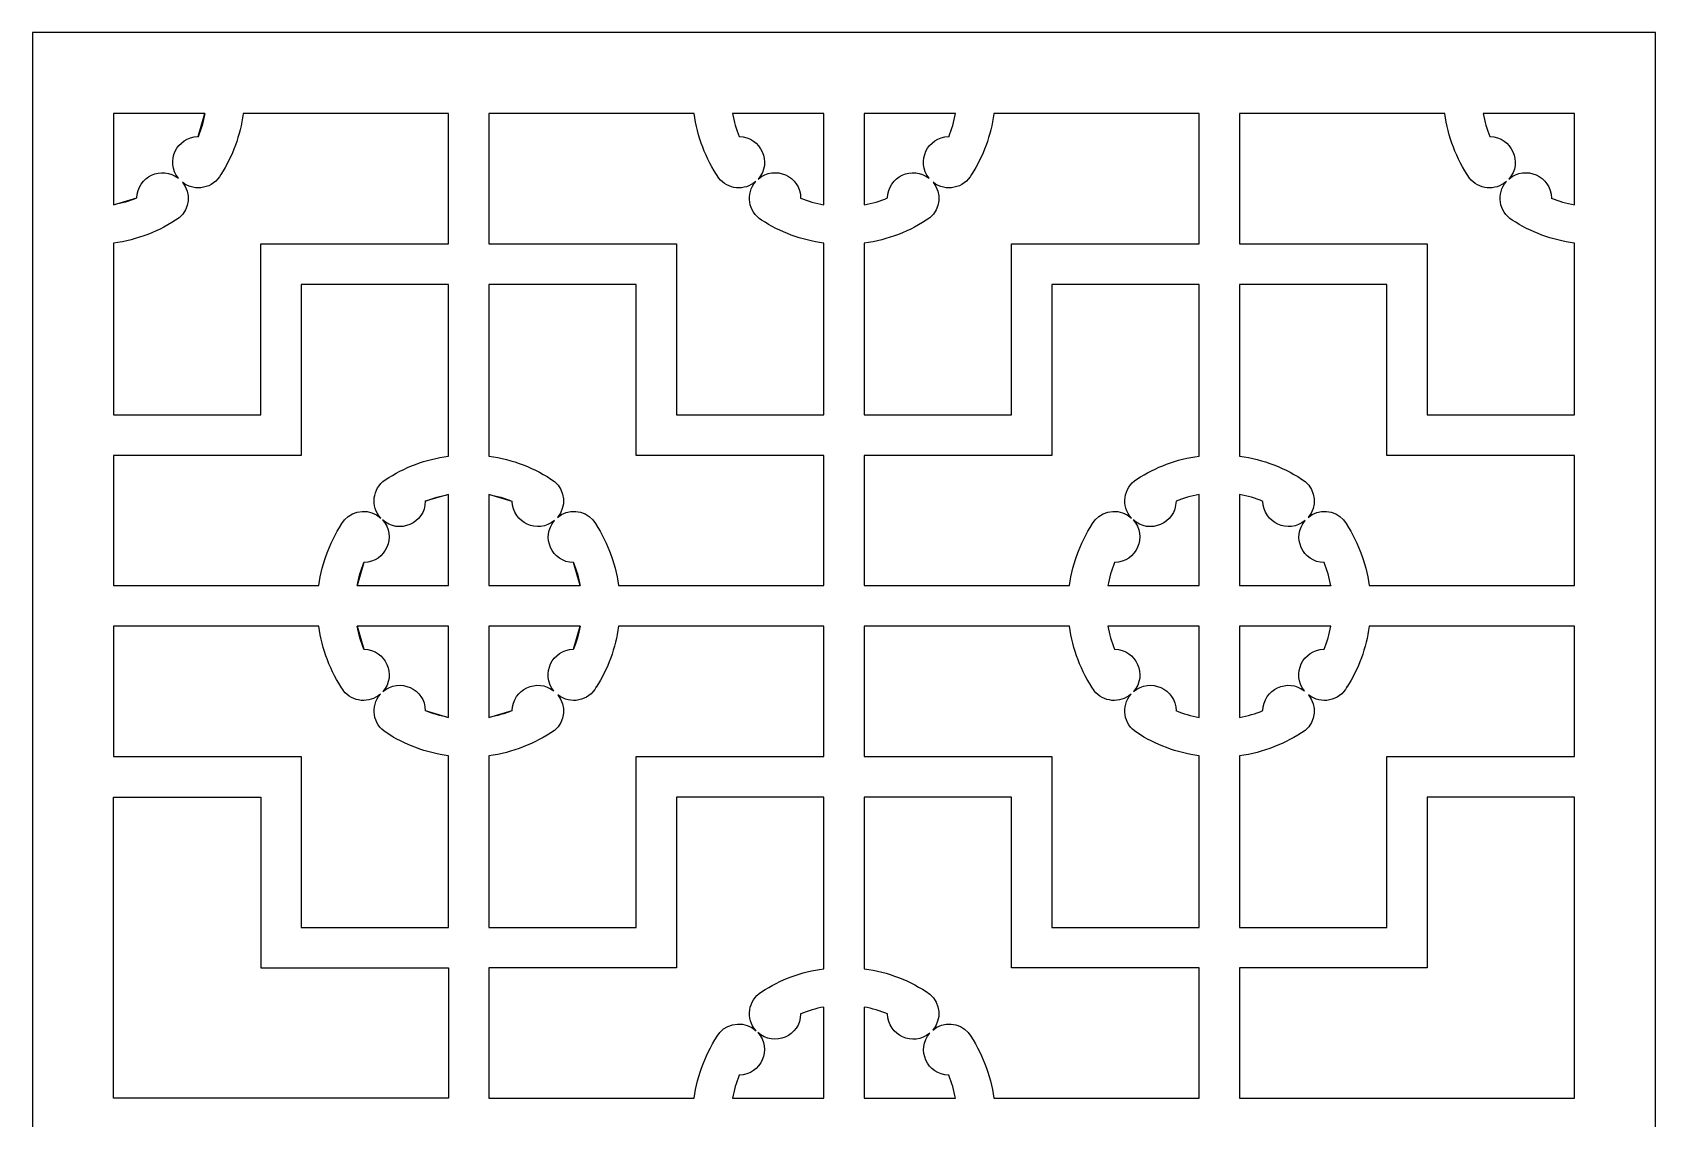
# Model space of a CAD drawing. Header units: centimetres. Extents: x -27 to -18.7, y -9 to 2.1.
# Drawn here: x -27 to -18.74, y -3.47 to 2.06 of the extents above; entities that cross this region are included whole.
import ezdxf

# ---------------------------------------------------------------- set-up
doc = ezdxf.new("R2010")
doc.units = ezdxf.units.CM
doc.header["$MEASUREMENT"] = 0
doc.layers.add('layer 1', color=7, linetype='Continuous')

msp = doc.modelspace()

# ---------------------------------------------------------------- linework, layer by layer
at = {"layer": 'layer 1', "color": 250}
for points, knots in [([(-26.99913, 2.05805), (-26.99913, 2.05805), (-18.73642, 2.05805), (-18.73642, 2.05805), (-18.73642, 2.05805), (-18.73642, 2.05805), (-18.73642, -9.00021), (-18.73642, -9.00021), (-18.73642, -9.00021), (-18.73642, -9.00021), (-26.99913, -9.00021), (-26.99913, -9.00021), (-26.99913, -9.00021), (-26.99913, -9.00021), (-26.99913, 2.05805), (-26.99913, 2.05805)], [0, 0, 0, 0, 0.2, 0.2, 0.2, 0.2, 0.4, 0.4, 0.4, 0.4, 0.6, 0.6, 0.6, 0.6, 1, 1, 1, 1]), ([(-26.03964, 1.33535), (-25.98, 1.42904), (-25.94141, 1.53459), (-25.92656, 1.64464), (-25.92656, 1.64464), (-25.92656, 1.64464), (-25.92652, 1.64492), (-25.92652, 1.64492), (-25.92652, 1.64492), (-25.92652, 1.64492), (-24.88181, 1.64492), (-24.88181, 1.64492), (-24.88181, 1.64492), (-24.88181, 1.64492), (-24.88181, 0.9816), (-24.88181, 0.9816), (-24.88181, 0.9816), (-24.88181, 0.9816), (-25.83719, 0.9816), (-25.83719, 0.9816), (-25.83719, 0.9816), (-25.83719, 0.9816), (-25.83719, 0.11172), (-25.83719, 0.11172), (-25.83719, 0.11172), (-25.83719, 0.11172), (-26.586, 0.11172), (-26.586, 0.11172), (-26.586, 0.11172), (-26.586, 0.11172), (-26.586, 0.98544), (-26.586, 0.98544), (-26.586, 0.98544), (-26.586, 0.98544), (-26.58628, 0.98541), (-26.58628, 0.98541), (-26.58628, 0.98541), (-26.46632, 1.0015), (-26.35185, 1.04577), (-26.25227, 1.11457), (-26.25227, 1.11457), (-26.25227, 1.11457), (-26.25207, 1.1147), (-26.25207, 1.1147), (-26.25207, 1.1147), (-26.19865, 1.16042), (-26.19118, 1.24036), (-26.23522, 1.29519), (-26.23522, 1.29519), (-26.23522, 1.29519), (-26.23527, 1.29524), (-26.23527, 1.29524), (-26.23527, 1.29524), (-26.17173, 1.24476), (-26.07793, 1.26408), (-26.03951, 1.33556), (-26.03951, 1.33556), (-26.03951, 1.33556), (-26.03964, 1.33535), (-26.03964, 1.33535)], [0, 0, 0, 0, 0.0625, 0.0625, 0.0625, 0.0625, 0.125, 0.125, 0.125, 0.125, 0.1875, 0.1875, 0.1875, 0.1875, 0.25, 0.25, 0.25, 0.25, 0.3125, 0.3125, 0.3125, 0.3125, 0.375, 0.375, 0.375, 0.375, 0.4375, 0.4375, 0.4375, 0.4375, 0.5, 0.5, 0.5, 0.5, 0.5625, 0.5625, 0.5625, 0.5625, 0.625, 0.625, 0.625, 0.625, 0.6875, 0.6875, 0.6875, 0.6875, 0.75, 0.75, 0.75, 0.75, 0.8125, 0.8125, 0.8125, 0.8125, 0.875, 0.875, 0.875, 0.875, 1, 1, 1, 1]), ([(-26.5862, 1.18056), (-26.54546, 1.18793), (-26.50563, 1.19969), (-26.46742, 1.21564), (-26.46742, 1.21564), (-26.46742, 1.21564), (-26.586, 1.1806), (-26.586, 1.1806), (-26.586, 1.1806), (-26.586, 1.1806), (-26.586, 1.64492), (-26.586, 1.64492), (-26.586, 1.64492), (-26.586, 1.64492), (-26.12167, 1.64492), (-26.12167, 1.64492), (-26.12167, 1.64492), (-26.12167, 1.64492), (-26.15625, 1.52748), (-26.15625, 1.52748), (-26.15625, 1.52748), (-26.14059, 1.56521), (-26.12901, 1.60452), (-26.12171, 1.64471), (-26.12171, 1.64471), (-26.12171, 1.64471), (-26.15616, 1.52767), (-26.15616, 1.52767), (-26.15616, 1.52767), (-26.26462, 1.52618), (-26.32387, 1.4004), (-26.25596, 1.31583), (-26.25596, 1.31583), (-26.25596, 1.31583), (-26.25593, 1.31579), (-26.25593, 1.31579), (-26.25593, 1.31579), (-26.34055, 1.38298), (-26.46558, 1.32376), (-26.46721, 1.21572), (-26.46721, 1.21572), (-26.46721, 1.21572), (-26.5862, 1.18056), (-26.5862, 1.18056)], [0, 0, 0, 0, 0.0833333, 0.0833333, 0.0833333, 0.0833333, 0.1666667, 0.1666667, 0.1666667, 0.1666667, 0.25, 0.25, 0.25, 0.25, 0.3333333, 0.3333333, 0.3333333, 0.3333333, 0.4166667, 0.4166667, 0.4166667, 0.4166667, 0.5, 0.5, 0.5, 0.5, 0.5833333, 0.5833333, 0.5833333, 0.5833333, 0.6666667, 0.6666667, 0.6666667, 0.6666667, 0.75, 0.75, 0.75, 0.75, 0.8333333, 0.8333333, 0.8333333, 0.8333333, 1, 1, 1, 1]), ([(-23.5052, 1.31674), (-23.45917, 1.25816), (-23.3734, 1.25008), (-23.31724, 1.29903), (-23.31724, 1.29903), (-23.31724, 1.29903), (-23.3172, 1.29905), (-23.3172, 1.29905), (-23.3172, 1.29905), (-23.36968, 1.23859), (-23.35566, 1.14545), (-23.2877, 1.10312), (-23.2877, 1.10312), (-23.2877, 1.10312), (-23.2879, 1.10325), (-23.2879, 1.10325), (-23.2879, 1.10325), (-23.19245, 1.04097), (-23.08428, 1.00073), (-22.97134, 0.98548), (-22.97134, 0.98548), (-22.97134, 0.98548), (-22.97106, 0.98544), (-22.97106, 0.98544), (-22.97106, 0.98544), (-22.97106, 0.98544), (-22.97106, 0.11172), (-22.97106, 0.11172), (-22.97106, 0.11172), (-22.97106, 0.11172), (-23.71987, 0.11172), (-23.71987, 0.11172), (-23.71987, 0.11172), (-23.71987, 0.11172), (-23.71987, 0.9816), (-23.71987, 0.9816), (-23.71987, 0.9816), (-23.71987, 0.9816), (-24.67524, 0.9816), (-24.67524, 0.9816), (-24.67524, 0.9816), (-24.67524, 0.9816), (-24.67524, 1.64492), (-24.67524, 1.64492), (-24.67524, 1.64492), (-24.67524, 1.64492), (-23.63054, 1.64492), (-23.63054, 1.64492), (-23.63054, 1.64492), (-23.63054, 1.64492), (-23.63057, 1.64521), (-23.63057, 1.64521), (-23.63057, 1.64521), (-23.61478, 1.52758), (-23.5719, 1.41519), (-23.50533, 1.31693), (-23.50533, 1.31693), (-23.50533, 1.31693), (-23.5052, 1.31674), (-23.5052, 1.31674)], [0, 0, 0, 0, 0.0625, 0.0625, 0.0625, 0.0625, 0.125, 0.125, 0.125, 0.125, 0.1875, 0.1875, 0.1875, 0.1875, 0.25, 0.25, 0.25, 0.25, 0.3125, 0.3125, 0.3125, 0.3125, 0.375, 0.375, 0.375, 0.375, 0.4375, 0.4375, 0.4375, 0.4375, 0.5, 0.5, 0.5, 0.5, 0.5625, 0.5625, 0.5625, 0.5625, 0.625, 0.625, 0.625, 0.625, 0.6875, 0.6875, 0.6875, 0.6875, 0.75, 0.75, 0.75, 0.75, 0.8125, 0.8125, 0.8125, 0.8125, 0.875, 0.875, 0.875, 0.875, 1, 1, 1, 1]), ([(-23.08838, 1.21511), (-23.0895, 1.32627), (-23.22051, 1.38505), (-23.30429, 1.31199), (-23.30429, 1.31199), (-23.30429, 1.31199), (-23.30433, 1.31196), (-23.30433, 1.31196), (-23.30433, 1.31196), (-23.23166, 1.39561), (-23.29007, 1.52613), (-23.40087, 1.52767), (-23.40087, 1.52767), (-23.40087, 1.52767), (-23.40093, 1.52778), (-23.40093, 1.52778), (-23.40093, 1.52778), (-23.41651, 1.56554), (-23.42806, 1.60484), (-23.43539, 1.64503), (-23.43539, 1.64503), (-23.43539, 1.64503), (-23.43538, 1.64492), (-23.43538, 1.64492), (-23.43538, 1.64492), (-23.43538, 1.64492), (-22.97106, 1.64492), (-22.97106, 1.64492), (-22.97106, 1.64492), (-22.97106, 1.64492), (-22.97106, 1.1806), (-22.97106, 1.1806), (-22.97106, 1.1806), (-22.97106, 1.1806), (-22.97116, 1.18062), (-22.97116, 1.18062), (-22.97116, 1.18062), (-23.01137, 1.18798), (-23.05069, 1.19956), (-23.08846, 1.21516), (-23.08846, 1.21516), (-23.08846, 1.21516), (-23.08838, 1.21511), (-23.08838, 1.21511)], [0, 0, 0, 0, 0.0833333, 0.0833333, 0.0833333, 0.0833333, 0.1666667, 0.1666667, 0.1666667, 0.1666667, 0.25, 0.25, 0.25, 0.25, 0.3333333, 0.3333333, 0.3333333, 0.3333333, 0.4166667, 0.4166667, 0.4166667, 0.4166667, 0.5, 0.5, 0.5, 0.5, 0.5833333, 0.5833333, 0.5833333, 0.5833333, 0.6666667, 0.6666667, 0.6666667, 0.6666667, 0.75, 0.75, 0.75, 0.75, 0.8333333, 0.8333333, 0.8333333, 0.8333333, 1, 1, 1, 1]), ([(-22.21814, 1.33535), (-22.1585, 1.42904), (-22.11991, 1.53459), (-22.10506, 1.64464), (-22.10506, 1.64464), (-22.10506, 1.64464), (-22.10501, 1.64492), (-22.10501, 1.64492), (-22.10501, 1.64492), (-22.10501, 1.64492), (-21.0603, 1.64492), (-21.0603, 1.64492), (-21.0603, 1.64492), (-21.0603, 1.64492), (-21.0603, 0.9816), (-21.0603, 0.9816), (-21.0603, 0.9816), (-21.0603, 0.9816), (-22.01569, 0.9816), (-22.01569, 0.9816), (-22.01569, 0.9816), (-22.01569, 0.9816), (-22.01569, 0.11172), (-22.01569, 0.11172), (-22.01569, 0.11172), (-22.01569, 0.11172), (-22.76449, 0.11172), (-22.76449, 0.11172), (-22.76449, 0.11172), (-22.76449, 0.11172), (-22.76449, 0.98544), (-22.76449, 0.98544), (-22.76449, 0.98544), (-22.76449, 0.98544), (-22.76477, 0.98541), (-22.76477, 0.98541), (-22.76477, 0.98541), (-22.64482, 1.0015), (-22.53035, 1.04577), (-22.43077, 1.11457), (-22.43077, 1.11457), (-22.43077, 1.11457), (-22.43057, 1.1147), (-22.43057, 1.1147), (-22.43057, 1.1147), (-22.37715, 1.16042), (-22.36968, 1.24036), (-22.41372, 1.29519), (-22.41372, 1.29519), (-22.41372, 1.29519), (-22.41376, 1.29524), (-22.41376, 1.29524), (-22.41376, 1.29524), (-22.35023, 1.24476), (-22.25643, 1.26408), (-22.21801, 1.33556), (-22.21801, 1.33556), (-22.21801, 1.33556), (-22.21814, 1.33535), (-22.21814, 1.33535)], [0, 0, 0, 0, 0.0625, 0.0625, 0.0625, 0.0625, 0.125, 0.125, 0.125, 0.125, 0.1875, 0.1875, 0.1875, 0.1875, 0.25, 0.25, 0.25, 0.25, 0.3125, 0.3125, 0.3125, 0.3125, 0.375, 0.375, 0.375, 0.375, 0.4375, 0.4375, 0.4375, 0.4375, 0.5, 0.5, 0.5, 0.5, 0.5625, 0.5625, 0.5625, 0.5625, 0.625, 0.625, 0.625, 0.625, 0.6875, 0.6875, 0.6875, 0.6875, 0.75, 0.75, 0.75, 0.75, 0.8125, 0.8125, 0.8125, 0.8125, 0.875, 0.875, 0.875, 0.875, 1, 1, 1, 1]), ([(-22.64591, 1.21564), (-22.68415, 1.19975), (-22.72397, 1.18799), (-22.7647, 1.18056), (-22.7647, 1.18056), (-22.7647, 1.18056), (-22.76449, 1.1806), (-22.76449, 1.1806), (-22.76449, 1.1806), (-22.76449, 1.1806), (-22.76449, 1.64492), (-22.76449, 1.64492), (-22.76449, 1.64492), (-22.76449, 1.64492), (-22.30017, 1.64492), (-22.30017, 1.64492), (-22.30017, 1.64492), (-22.30017, 1.64492), (-22.30021, 1.64471), (-22.30021, 1.64471), (-22.30021, 1.64471), (-22.30757, 1.60453), (-22.31915, 1.56524), (-22.33474, 1.52748), (-22.33474, 1.52748), (-22.33474, 1.52748), (-22.33466, 1.52767), (-22.33466, 1.52767), (-22.33466, 1.52767), (-22.44312, 1.52618), (-22.50236, 1.4004), (-22.43446, 1.31583), (-22.43446, 1.31583), (-22.43446, 1.31583), (-22.43443, 1.31579), (-22.43443, 1.31579), (-22.43443, 1.31579), (-22.51905, 1.38298), (-22.64408, 1.32376), (-22.64571, 1.21572), (-22.64571, 1.21572), (-22.64571, 1.21572), (-22.64591, 1.21564), (-22.64591, 1.21564)], [0, 0, 0, 0, 0.0833333, 0.0833333, 0.0833333, 0.0833333, 0.1666667, 0.1666667, 0.1666667, 0.1666667, 0.25, 0.25, 0.25, 0.25, 0.3333333, 0.3333333, 0.3333333, 0.3333333, 0.4166667, 0.4166667, 0.4166667, 0.4166667, 0.5, 0.5, 0.5, 0.5, 0.5833333, 0.5833333, 0.5833333, 0.5833333, 0.6666667, 0.6666667, 0.6666667, 0.6666667, 0.75, 0.75, 0.75, 0.75, 0.8333333, 0.8333333, 0.8333333, 0.8333333, 1, 1, 1, 1]), ([(-19.6837, 1.31674), (-19.63767, 1.25816), (-19.5519, 1.25008), (-19.49574, 1.29903), (-19.49574, 1.29903), (-19.49574, 1.29903), (-19.49569, 1.29905), (-19.49569, 1.29905), (-19.49569, 1.29905), (-19.54818, 1.23859), (-19.53416, 1.14545), (-19.46621, 1.10312), (-19.46621, 1.10312), (-19.46621, 1.10312), (-19.4664, 1.10325), (-19.4664, 1.10325), (-19.4664, 1.10325), (-19.37095, 1.04097), (-19.26279, 1.00073), (-19.14983, 0.98548), (-19.14983, 0.98548), (-19.14983, 0.98548), (-19.14956, 0.98544), (-19.14956, 0.98544), (-19.14956, 0.98544), (-19.14956, 0.98544), (-19.14956, 0.11172), (-19.14956, 0.11172), (-19.14956, 0.11172), (-19.14956, 0.11172), (-19.89836, 0.11172), (-19.89836, 0.11172), (-19.89836, 0.11172), (-19.89836, 0.11172), (-19.89836, 0.9816), (-19.89836, 0.9816), (-19.89836, 0.9816), (-19.89836, 0.9816), (-20.85374, 0.9816), (-20.85374, 0.9816), (-20.85374, 0.9816), (-20.85374, 0.9816), (-20.85374, 1.64492), (-20.85374, 1.64492), (-20.85374, 1.64492), (-20.85374, 1.64492), (-19.80904, 1.64492), (-19.80904, 1.64492), (-19.80904, 1.64492), (-19.80904, 1.64492), (-19.80907, 1.64521), (-19.80907, 1.64521), (-19.80907, 1.64521), (-19.79328, 1.52758), (-19.7504, 1.41519), (-19.68383, 1.31693), (-19.68383, 1.31693), (-19.68383, 1.31693), (-19.6837, 1.31674), (-19.6837, 1.31674)], [0, 0, 0, 0, 0.0625, 0.0625, 0.0625, 0.0625, 0.125, 0.125, 0.125, 0.125, 0.1875, 0.1875, 0.1875, 0.1875, 0.25, 0.25, 0.25, 0.25, 0.3125, 0.3125, 0.3125, 0.3125, 0.375, 0.375, 0.375, 0.375, 0.4375, 0.4375, 0.4375, 0.4375, 0.5, 0.5, 0.5, 0.5, 0.5625, 0.5625, 0.5625, 0.5625, 0.625, 0.625, 0.625, 0.625, 0.6875, 0.6875, 0.6875, 0.6875, 0.75, 0.75, 0.75, 0.75, 0.8125, 0.8125, 0.8125, 0.8125, 0.875, 0.875, 0.875, 0.875, 1, 1, 1, 1]), ([(-19.26687, 1.21511), (-19.268, 1.32627), (-19.39901, 1.38505), (-19.48279, 1.31199), (-19.48279, 1.31199), (-19.48279, 1.31199), (-19.48283, 1.31196), (-19.48283, 1.31196), (-19.48283, 1.31196), (-19.41016, 1.39561), (-19.46857, 1.52613), (-19.57937, 1.52767), (-19.57937, 1.52767), (-19.57937, 1.52767), (-19.57943, 1.52778), (-19.57943, 1.52778), (-19.57943, 1.52778), (-19.595, 1.56554), (-19.60656, 1.60484), (-19.6139, 1.64503), (-19.6139, 1.64503), (-19.6139, 1.64503), (-19.61388, 1.64492), (-19.61388, 1.64492), (-19.61388, 1.64492), (-19.61388, 1.64492), (-19.14956, 1.64492), (-19.14956, 1.64492), (-19.14956, 1.64492), (-19.14956, 1.64492), (-19.14956, 1.1806), (-19.14956, 1.1806), (-19.14956, 1.1806), (-19.14956, 1.1806), (-19.14965, 1.18062), (-19.14965, 1.18062), (-19.14965, 1.18062), (-19.18987, 1.18798), (-19.22918, 1.19956), (-19.26696, 1.21516), (-19.26696, 1.21516), (-19.26696, 1.21516), (-19.26687, 1.21511), (-19.26687, 1.21511)], [0, 0, 0, 0, 0.0833333, 0.0833333, 0.0833333, 0.0833333, 0.1666667, 0.1666667, 0.1666667, 0.1666667, 0.25, 0.25, 0.25, 0.25, 0.3333333, 0.3333333, 0.3333333, 0.3333333, 0.4166667, 0.4166667, 0.4166667, 0.4166667, 0.5, 0.5, 0.5, 0.5, 0.5833333, 0.5833333, 0.5833333, 0.5833333, 0.6666667, 0.6666667, 0.6666667, 0.6666667, 0.75, 0.75, 0.75, 0.75, 0.8333333, 0.8333333, 0.8333333, 0.8333333, 1, 1, 1, 1]), ([(-25.20351, -0.21969), (-25.26829, -0.26434), (-25.27898, -0.35585), (-25.22624, -0.41423), (-25.22624, -0.41423), (-25.22624, -0.41423), (-25.22621, -0.41427), (-25.22621, -0.41427), (-25.22621, -0.41427), (-25.27965, -0.36523), (-25.3629, -0.36927), (-25.41135, -0.42325), (-25.41135, -0.42325), (-25.41135, -0.42325), (-25.41134, -0.42325), (-25.41134, -0.42325), (-25.41134, -0.42325), (-25.48055, -0.52302), (-25.52509, -0.63782), (-25.54129, -0.75817), (-25.54129, -0.75817), (-25.54129, -0.75817), (-25.54129, -0.75817), (-25.54129, -0.75817), (-25.54129, -0.75817), (-25.54129, -0.75817), (-26.586, -0.75817), (-26.586, -0.75817), (-26.586, -0.75817), (-26.586, -0.75817), (-26.586, -0.09485), (-26.586, -0.09485), (-26.586, -0.09485), (-26.586, -0.09485), (-25.63062, -0.09485), (-25.63062, -0.09485), (-25.63062, -0.09485), (-25.63062, -0.09485), (-25.63062, 0.77503), (-25.63062, 0.77503), (-25.63062, 0.77503), (-25.63062, 0.77503), (-24.88181, 0.77503), (-24.88181, 0.77503), (-24.88181, 0.77503), (-24.88181, 0.77503), (-24.88181, -0.09868), (-24.88181, -0.09868), (-24.88181, -0.09868), (-24.88181, -0.09868), (-24.88181, -0.09869), (-24.88181, -0.09869), (-24.88181, -0.09869), (-24.9968, -0.11416), (-25.10682, -0.15554), (-25.20351, -0.21969)], [0, 0, 0, 0, 0.0666667, 0.0666667, 0.0666667, 0.0666667, 0.1333333, 0.1333333, 0.1333333, 0.1333333, 0.2, 0.2, 0.2, 0.2, 0.2666667, 0.2666667, 0.2666667, 0.2666667, 0.3333333, 0.3333333, 0.3333333, 0.3333333, 0.4, 0.4, 0.4, 0.4, 0.4666667, 0.4666667, 0.4666667, 0.4666667, 0.5333333, 0.5333333, 0.5333333, 0.5333333, 0.6, 0.6, 0.6, 0.6, 0.6666667, 0.6666667, 0.6666667, 0.6666667, 0.7333333, 0.7333333, 0.7333333, 0.7333333, 0.8, 0.8, 0.8, 0.8, 0.8666667, 0.8666667, 0.8666667, 0.8666667, 1, 1, 1, 1]), ([(-22.97106, -0.75817), (-22.97106, -0.75817), (-24.01576, -0.75817), (-24.01576, -0.75817), (-24.01576, -0.75817), (-24.01576, -0.75817), (-24.01577, -0.75817), (-24.01577, -0.75817), (-24.01577, -0.75817), (-24.03197, -0.63782), (-24.07651, -0.52302), (-24.14571, -0.42325), (-24.14571, -0.42325), (-24.14571, -0.42325), (-24.14571, -0.42325), (-24.14571, -0.42325), (-24.14571, -0.42325), (-24.19274, -0.37103), (-24.27278, -0.36556), (-24.32648, -0.41089), (-24.32648, -0.41089), (-24.32648, -0.41089), (-24.32652, -0.41092), (-24.32652, -0.41092), (-24.32652, -0.41092), (-24.28035, -0.35627), (-24.28693, -0.27454), (-24.34127, -0.22799), (-24.34127, -0.22799), (-24.34127, -0.22799), (-24.34128, -0.22797), (-24.34128, -0.22797), (-24.34128, -0.22797), (-24.44084, -0.15914), (-24.55529, -0.11483), (-24.67525, -0.09869), (-24.67525, -0.09869), (-24.67525, -0.09869), (-24.67524, -0.09868), (-24.67524, -0.09868), (-24.67524, -0.09868), (-24.67524, -0.09868), (-24.67524, 0.77503), (-24.67524, 0.77503), (-24.67524, 0.77503), (-24.67524, 0.77503), (-23.92643, 0.77503), (-23.92643, 0.77503), (-23.92643, 0.77503), (-23.92643, 0.77503), (-23.92643, -0.09485), (-23.92643, -0.09485), (-23.92643, -0.09485), (-23.92643, -0.09485), (-22.97106, -0.09485), (-22.97106, -0.09485), (-22.97106, -0.09485), (-22.97106, -0.09485), (-22.97106, -0.75817), (-22.97106, -0.75817)], [0, 0, 0, 0, 0.0625, 0.0625, 0.0625, 0.0625, 0.125, 0.125, 0.125, 0.125, 0.1875, 0.1875, 0.1875, 0.1875, 0.25, 0.25, 0.25, 0.25, 0.3125, 0.3125, 0.3125, 0.3125, 0.375, 0.375, 0.375, 0.375, 0.4375, 0.4375, 0.4375, 0.4375, 0.5, 0.5, 0.5, 0.5, 0.5625, 0.5625, 0.5625, 0.5625, 0.625, 0.625, 0.625, 0.625, 0.6875, 0.6875, 0.6875, 0.6875, 0.75, 0.75, 0.75, 0.75, 0.8125, 0.8125, 0.8125, 0.8125, 0.875, 0.875, 0.875, 0.875, 1, 1, 1, 1]), ([(-21.37692, -0.21634), (-21.44579, -0.25921), (-21.45913, -0.35403), (-21.40474, -0.41423), (-21.40474, -0.41423), (-21.40474, -0.41423), (-21.40471, -0.41427), (-21.40471, -0.41427), (-21.40471, -0.41427), (-21.45815, -0.36523), (-21.5414, -0.36927), (-21.58984, -0.42325), (-21.58984, -0.42325), (-21.58984, -0.42325), (-21.58984, -0.42325), (-21.58984, -0.42325), (-21.58984, -0.42325), (-21.65905, -0.52302), (-21.70359, -0.63782), (-21.71978, -0.75817), (-21.71978, -0.75817), (-21.71978, -0.75817), (-21.71979, -0.75817), (-21.71979, -0.75817), (-21.71979, -0.75817), (-21.71979, -0.75817), (-22.76449, -0.75817), (-22.76449, -0.75817), (-22.76449, -0.75817), (-22.76449, -0.75817), (-22.76449, -0.09485), (-22.76449, -0.09485), (-22.76449, -0.09485), (-22.76449, -0.09485), (-21.80912, -0.09485), (-21.80912, -0.09485), (-21.80912, -0.09485), (-21.80912, -0.09485), (-21.80912, 0.77503), (-21.80912, 0.77503), (-21.80912, 0.77503), (-21.80912, 0.77503), (-21.0603, 0.77503), (-21.0603, 0.77503), (-21.0603, 0.77503), (-21.0603, 0.77503), (-21.0603, -0.09868), (-21.0603, -0.09868), (-21.0603, -0.09868), (-21.0603, -0.09868), (-21.0603, -0.09869), (-21.0603, -0.09869), (-21.0603, -0.09869), (-21.17326, -0.11389), (-21.28144, -0.15408), (-21.37691, -0.21634), (-21.37691, -0.21634), (-21.37691, -0.21634), (-21.37692, -0.21634), (-21.37692, -0.21634)], [0, 0, 0, 0, 0.0625, 0.0625, 0.0625, 0.0625, 0.125, 0.125, 0.125, 0.125, 0.1875, 0.1875, 0.1875, 0.1875, 0.25, 0.25, 0.25, 0.25, 0.3125, 0.3125, 0.3125, 0.3125, 0.375, 0.375, 0.375, 0.375, 0.4375, 0.4375, 0.4375, 0.4375, 0.5, 0.5, 0.5, 0.5, 0.5625, 0.5625, 0.5625, 0.5625, 0.625, 0.625, 0.625, 0.625, 0.6875, 0.6875, 0.6875, 0.6875, 0.75, 0.75, 0.75, 0.75, 0.8125, 0.8125, 0.8125, 0.8125, 0.875, 0.875, 0.875, 0.875, 1, 1, 1, 1]), ([(-20.10493, -0.09485), (-20.10493, -0.09485), (-19.14956, -0.09485), (-19.14956, -0.09485), (-19.14956, -0.09485), (-19.14956, -0.09485), (-19.14956, -0.75817), (-19.14956, -0.75817), (-19.14956, -0.75817), (-19.14956, -0.75817), (-20.19426, -0.75817), (-20.19426, -0.75817), (-20.19426, -0.75817), (-20.19426, -0.75817), (-20.19427, -0.75817), (-20.19427, -0.75817), (-20.19427, -0.75817), (-20.21046, -0.63782), (-20.255, -0.52302), (-20.32421, -0.42325), (-20.32421, -0.42325), (-20.32421, -0.42325), (-20.32421, -0.42325), (-20.32421, -0.42325), (-20.32421, -0.42325), (-20.37124, -0.37103), (-20.45128, -0.36556), (-20.50498, -0.41089), (-20.50498, -0.41089), (-20.50498, -0.41089), (-20.50501, -0.41092), (-20.50501, -0.41092), (-20.50501, -0.41092), (-20.45884, -0.35627), (-20.46543, -0.27454), (-20.51976, -0.22799), (-20.51976, -0.22799), (-20.51976, -0.22799), (-20.51978, -0.22797), (-20.51978, -0.22797), (-20.51978, -0.22797), (-20.61934, -0.15914), (-20.73379, -0.11483), (-20.85375, -0.09869), (-20.85375, -0.09869), (-20.85375, -0.09869), (-20.85374, -0.09868), (-20.85374, -0.09868), (-20.85374, -0.09868), (-20.85374, -0.09868), (-20.85374, 0.77503), (-20.85374, 0.77503), (-20.85374, 0.77503), (-20.85374, 0.77503), (-20.10493, 0.77503), (-20.10493, 0.77503), (-20.10493, 0.77503), (-20.10493, 0.77503), (-20.10493, -0.09485), (-20.10493, -0.09485)], [0, 0, 0, 0, 0.0625, 0.0625, 0.0625, 0.0625, 0.125, 0.125, 0.125, 0.125, 0.1875, 0.1875, 0.1875, 0.1875, 0.25, 0.25, 0.25, 0.25, 0.3125, 0.3125, 0.3125, 0.3125, 0.375, 0.375, 0.375, 0.375, 0.4375, 0.4375, 0.4375, 0.4375, 0.5, 0.5, 0.5, 0.5, 0.5625, 0.5625, 0.5625, 0.5625, 0.625, 0.625, 0.625, 0.625, 0.6875, 0.6875, 0.6875, 0.6875, 0.75, 0.75, 0.75, 0.75, 0.8125, 0.8125, 0.8125, 0.8125, 0.875, 0.875, 0.875, 0.875, 1, 1, 1, 1]), ([(-24.88181, -0.75817), (-24.88181, -0.75817), (-25.34614, -0.75817), (-25.34614, -0.75817), (-25.34614, -0.75817), (-25.34614, -0.75817), (-25.31162, -0.64086), (-25.31162, -0.64086), (-25.31162, -0.64086), (-25.32728, -0.67862), (-25.33885, -0.71794), (-25.34613, -0.75817), (-25.34613, -0.75817), (-25.34613, -0.75817), (-25.31167, -0.64085), (-25.31167, -0.64085), (-25.31167, -0.64085), (-25.19994, -0.63866), (-25.14256, -0.50597), (-25.21749, -0.42306), (-25.21749, -0.42306), (-25.21749, -0.42306), (-25.21754, -0.423), (-25.21754, -0.423), (-25.21754, -0.423), (-25.13452, -0.49924), (-25.00031, -0.44111), (-24.99913, -0.3284), (-24.99913, -0.3284), (-24.99913, -0.3284), (-24.88181, -0.29384), (-24.88181, -0.29384), (-24.88181, -0.29384), (-24.92203, -0.30113), (-24.96137, -0.3127), (-24.99912, -0.32836), (-24.99912, -0.32836), (-24.99912, -0.32836), (-24.88181, -0.29384), (-24.88181, -0.29384), (-24.88181, -0.29384), (-24.88181, -0.29384), (-24.88181, -0.75817), (-24.88181, -0.75817)], [0, 0, 0, 0, 0.0833333, 0.0833333, 0.0833333, 0.0833333, 0.1666667, 0.1666667, 0.1666667, 0.1666667, 0.25, 0.25, 0.25, 0.25, 0.3333333, 0.3333333, 0.3333333, 0.3333333, 0.4166667, 0.4166667, 0.4166667, 0.4166667, 0.5, 0.5, 0.5, 0.5, 0.5833333, 0.5833333, 0.5833333, 0.5833333, 0.6666667, 0.6666667, 0.6666667, 0.6666667, 0.75, 0.75, 0.75, 0.75, 0.8333333, 0.8333333, 0.8333333, 0.8333333, 1, 1, 1, 1]), ([(-24.67524, -0.75817), (-24.67524, -0.75817), (-24.67524, -0.29384), (-24.67524, -0.29384), (-24.67524, -0.29384), (-24.67524, -0.29384), (-24.55647, -0.32897), (-24.55647, -0.32897), (-24.55647, -0.32897), (-24.59468, -0.313), (-24.6345, -0.30122), (-24.67525, -0.29384), (-24.67525, -0.29384), (-24.67525, -0.29384), (-24.55646, -0.32892), (-24.55646, -0.32892), (-24.55646, -0.32892), (-24.55485, -0.43878), (-24.42617, -0.49743), (-24.34219, -0.42658), (-24.34219, -0.42658), (-24.34219, -0.42658), (-24.34214, -0.42656), (-24.34214, -0.42656), (-24.34214, -0.42656), (-24.41274, -0.51019), (-24.3549, -0.63843), (-24.24548, -0.64085), (-24.24548, -0.64085), (-24.24548, -0.64085), (-24.21093, -0.75817), (-24.21093, -0.75817), (-24.21093, -0.75817), (-24.21821, -0.71794), (-24.22978, -0.67862), (-24.24544, -0.64086), (-24.24544, -0.64086), (-24.24544, -0.64086), (-24.21092, -0.75817), (-24.21092, -0.75817), (-24.21092, -0.75817), (-24.21092, -0.75817), (-24.67524, -0.75817), (-24.67524, -0.75817)], [0, 0, 0, 0, 0.0833333, 0.0833333, 0.0833333, 0.0833333, 0.1666667, 0.1666667, 0.1666667, 0.1666667, 0.25, 0.25, 0.25, 0.25, 0.3333333, 0.3333333, 0.3333333, 0.3333333, 0.4166667, 0.4166667, 0.4166667, 0.4166667, 0.5, 0.5, 0.5, 0.5, 0.5833333, 0.5833333, 0.5833333, 0.5833333, 0.6666667, 0.6666667, 0.6666667, 0.6666667, 0.75, 0.75, 0.75, 0.75, 0.8333333, 0.8333333, 0.8333333, 0.8333333, 1, 1, 1, 1]), ([(-21.0603, -0.75817), (-21.0603, -0.75817), (-21.52464, -0.75817), (-21.52464, -0.75817), (-21.52464, -0.75817), (-21.52464, -0.75817), (-21.52463, -0.75817), (-21.52463, -0.75817), (-21.52463, -0.75817), (-21.51728, -0.71796), (-21.50571, -0.67864), (-21.49011, -0.64086), (-21.49011, -0.64086), (-21.49011, -0.64086), (-21.49017, -0.64085), (-21.49017, -0.64085), (-21.49017, -0.64085), (-21.37843, -0.63866), (-21.32106, -0.50597), (-21.39599, -0.42306), (-21.39599, -0.42306), (-21.39599, -0.42306), (-21.39604, -0.423), (-21.39604, -0.423), (-21.39604, -0.423), (-21.31301, -0.49924), (-21.17881, -0.44111), (-21.17763, -0.3284), (-21.17763, -0.3284), (-21.17763, -0.3284), (-21.17762, -0.32836), (-21.17762, -0.32836), (-21.17762, -0.32836), (-21.13984, -0.31276), (-21.10052, -0.30119), (-21.0603, -0.29384), (-21.0603, -0.29384), (-21.0603, -0.29384), (-21.0603, -0.29384), (-21.0603, -0.29384), (-21.0603, -0.29384), (-21.0603, -0.29384), (-21.0603, -0.75817), (-21.0603, -0.75817)], [0, 0, 0, 0, 0.0833333, 0.0833333, 0.0833333, 0.0833333, 0.1666667, 0.1666667, 0.1666667, 0.1666667, 0.25, 0.25, 0.25, 0.25, 0.3333333, 0.3333333, 0.3333333, 0.3333333, 0.4166667, 0.4166667, 0.4166667, 0.4166667, 0.5, 0.5, 0.5, 0.5, 0.5833333, 0.5833333, 0.5833333, 0.5833333, 0.6666667, 0.6666667, 0.6666667, 0.6666667, 0.75, 0.75, 0.75, 0.75, 0.8333333, 0.8333333, 0.8333333, 0.8333333, 1, 1, 1, 1]), ([(-20.85374, -0.75817), (-20.85374, -0.75817), (-20.85374, -0.29384), (-20.85374, -0.29384), (-20.85374, -0.29384), (-20.85374, -0.29384), (-20.85364, -0.29386), (-20.85364, -0.29386), (-20.85364, -0.29386), (-20.81291, -0.30131), (-20.7731, -0.31309), (-20.73487, -0.32901), (-20.73487, -0.32901), (-20.73487, -0.32901), (-20.73496, -0.32892), (-20.73496, -0.32892), (-20.73496, -0.32892), (-20.73334, -0.43878), (-20.60466, -0.49743), (-20.52068, -0.42658), (-20.52068, -0.42658), (-20.52068, -0.42658), (-20.52064, -0.42656), (-20.52064, -0.42656), (-20.52064, -0.42656), (-20.59124, -0.51019), (-20.5334, -0.63843), (-20.42398, -0.64085), (-20.42398, -0.64085), (-20.42398, -0.64085), (-20.4239, -0.64096), (-20.4239, -0.64096), (-20.4239, -0.64096), (-20.40831, -0.67875), (-20.39674, -0.71806), (-20.3894, -0.75827), (-20.3894, -0.75827), (-20.3894, -0.75827), (-20.38942, -0.75817), (-20.38942, -0.75817), (-20.38942, -0.75817), (-20.38942, -0.75817), (-20.85374, -0.75817), (-20.85374, -0.75817)], [0, 0, 0, 0, 0.0833333, 0.0833333, 0.0833333, 0.0833333, 0.1666667, 0.1666667, 0.1666667, 0.1666667, 0.25, 0.25, 0.25, 0.25, 0.3333333, 0.3333333, 0.3333333, 0.3333333, 0.4166667, 0.4166667, 0.4166667, 0.4166667, 0.5, 0.5, 0.5, 0.5, 0.5833333, 0.5833333, 0.5833333, 0.5833333, 0.6666667, 0.6666667, 0.6666667, 0.6666667, 0.75, 0.75, 0.75, 0.75, 0.8333333, 0.8333333, 0.8333333, 0.8333333, 1, 1, 1, 1]), ([(-25.41595, -1.29291), (-25.36992, -1.35149), (-25.28416, -1.35957), (-25.22799, -1.31062), (-25.22799, -1.31062), (-25.22799, -1.31062), (-25.22795, -1.3106), (-25.22795, -1.3106), (-25.22795, -1.3106), (-25.28043, -1.37107), (-25.26642, -1.4642), (-25.19846, -1.50653), (-25.19846, -1.50653), (-25.19846, -1.50653), (-25.19866, -1.5064), (-25.19866, -1.5064), (-25.19866, -1.5064), (-25.10321, -1.56868), (-24.99504, -1.60892), (-24.88209, -1.62416), (-24.88209, -1.62416), (-24.88209, -1.62416), (-24.88181, -1.62421), (-24.88181, -1.62421), (-24.88181, -1.62421), (-24.88181, -1.62421), (-24.88181, -2.49792), (-24.88181, -2.49792), (-24.88181, -2.49792), (-24.88181, -2.49792), (-25.63062, -2.49792), (-25.63062, -2.49792), (-25.63062, -2.49792), (-25.63062, -2.49792), (-25.63062, -1.62804), (-25.63062, -1.62804), (-25.63062, -1.62804), (-25.63062, -1.62804), (-26.586, -1.62804), (-26.586, -1.62804), (-26.586, -1.62804), (-26.586, -1.62804), (-26.586, -0.96473), (-26.586, -0.96473), (-26.586, -0.96473), (-26.586, -0.96473), (-25.54129, -0.96473), (-25.54129, -0.96473), (-25.54129, -0.96473), (-25.54129, -0.96473), (-25.54132, -0.96444), (-25.54132, -0.96444), (-25.54132, -0.96444), (-25.52554, -1.08207), (-25.48266, -1.19446), (-25.41609, -1.29272), (-25.41609, -1.29272), (-25.41609, -1.29272), (-25.41595, -1.29291), (-25.41595, -1.29291)], [0, 0, 0, 0, 0.0625, 0.0625, 0.0625, 0.0625, 0.125, 0.125, 0.125, 0.125, 0.1875, 0.1875, 0.1875, 0.1875, 0.25, 0.25, 0.25, 0.25, 0.3125, 0.3125, 0.3125, 0.3125, 0.375, 0.375, 0.375, 0.375, 0.4375, 0.4375, 0.4375, 0.4375, 0.5, 0.5, 0.5, 0.5, 0.5625, 0.5625, 0.5625, 0.5625, 0.625, 0.625, 0.625, 0.625, 0.6875, 0.6875, 0.6875, 0.6875, 0.75, 0.75, 0.75, 0.75, 0.8125, 0.8125, 0.8125, 0.8125, 0.875, 0.875, 0.875, 0.875, 1, 1, 1, 1]), ([(-24.99913, -1.39454), (-25.00026, -1.28339), (-25.13127, -1.2246), (-25.21504, -1.29766), (-25.21504, -1.29766), (-25.21504, -1.29766), (-25.21508, -1.29769), (-25.21508, -1.29769), (-25.21508, -1.29769), (-25.14241, -1.21404), (-25.20082, -1.08352), (-25.31162, -1.08198), (-25.31162, -1.08198), (-25.31162, -1.08198), (-25.34617, -0.96452), (-25.34617, -0.96452), (-25.34617, -0.96452), (-25.3389, -1.00472), (-25.32736, -1.04403), (-25.31172, -1.08177), (-25.31172, -1.08177), (-25.31172, -1.08177), (-25.34614, -0.96473), (-25.34614, -0.96473), (-25.34614, -0.96473), (-25.34614, -0.96473), (-24.88181, -0.96473), (-24.88181, -0.96473), (-24.88181, -0.96473), (-24.88181, -0.96473), (-24.88181, -1.42905), (-24.88181, -1.42905), (-24.88181, -1.42905), (-24.88181, -1.42905), (-24.99932, -1.39445), (-24.99932, -1.39445), (-24.99932, -1.39445), (-24.96157, -1.41012), (-24.92224, -1.42171), (-24.88202, -1.42901), (-24.88202, -1.42901), (-24.88202, -1.42901), (-24.99913, -1.39454), (-24.99913, -1.39454)], [0, 0, 0, 0, 0.0833333, 0.0833333, 0.0833333, 0.0833333, 0.1666667, 0.1666667, 0.1666667, 0.1666667, 0.25, 0.25, 0.25, 0.25, 0.3333333, 0.3333333, 0.3333333, 0.3333333, 0.4166667, 0.4166667, 0.4166667, 0.4166667, 0.5, 0.5, 0.5, 0.5, 0.5833333, 0.5833333, 0.5833333, 0.5833333, 0.6666667, 0.6666667, 0.6666667, 0.6666667, 0.75, 0.75, 0.75, 0.75, 0.8333333, 0.8333333, 0.8333333, 0.8333333, 1, 1, 1, 1]), ([(-24.12889, -1.27429), (-24.06925, -1.18061), (-24.03066, -1.07506), (-24.01581, -0.96501), (-24.01581, -0.96501), (-24.01581, -0.96501), (-24.01576, -0.96473), (-24.01576, -0.96473), (-24.01576, -0.96473), (-24.01576, -0.96473), (-22.97106, -0.96473), (-22.97106, -0.96473), (-22.97106, -0.96473), (-22.97106, -0.96473), (-22.97106, -1.62804), (-22.97106, -1.62804), (-22.97106, -1.62804), (-22.97106, -1.62804), (-23.92643, -1.62804), (-23.92643, -1.62804), (-23.92643, -1.62804), (-23.92643, -1.62804), (-23.92643, -2.49792), (-23.92643, -2.49792), (-23.92643, -2.49792), (-23.92643, -2.49792), (-24.67524, -2.49792), (-24.67524, -2.49792), (-24.67524, -2.49792), (-24.67524, -2.49792), (-24.67524, -1.62421), (-24.67524, -1.62421), (-24.67524, -1.62421), (-24.67524, -1.62421), (-24.67553, -1.62424), (-24.67553, -1.62424), (-24.67553, -1.62424), (-24.55557, -1.60814), (-24.4411, -1.56388), (-24.34152, -1.49508), (-24.34152, -1.49508), (-24.34152, -1.49508), (-24.34132, -1.49495), (-24.34132, -1.49495), (-24.34132, -1.49495), (-24.2879, -1.44923), (-24.28043, -1.36929), (-24.32447, -1.31446), (-24.32447, -1.31446), (-24.32447, -1.31446), (-24.32451, -1.3144), (-24.32451, -1.3144), (-24.32451, -1.3144), (-24.26098, -1.36489), (-24.16718, -1.34557), (-24.12876, -1.27409), (-24.12876, -1.27409), (-24.12876, -1.27409), (-24.12889, -1.27429), (-24.12889, -1.27429)], [0, 0, 0, 0, 0.0625, 0.0625, 0.0625, 0.0625, 0.125, 0.125, 0.125, 0.125, 0.1875, 0.1875, 0.1875, 0.1875, 0.25, 0.25, 0.25, 0.25, 0.3125, 0.3125, 0.3125, 0.3125, 0.375, 0.375, 0.375, 0.375, 0.4375, 0.4375, 0.4375, 0.4375, 0.5, 0.5, 0.5, 0.5, 0.5625, 0.5625, 0.5625, 0.5625, 0.625, 0.625, 0.625, 0.625, 0.6875, 0.6875, 0.6875, 0.6875, 0.75, 0.75, 0.75, 0.75, 0.8125, 0.8125, 0.8125, 0.8125, 0.875, 0.875, 0.875, 0.875, 1, 1, 1, 1]), ([(-24.2454, -1.08198), (-24.35387, -1.08347), (-24.41311, -1.20925), (-24.3452, -1.29382), (-24.3452, -1.29382), (-24.3452, -1.29382), (-24.34518, -1.29386), (-24.34518, -1.29386), (-24.34518, -1.29386), (-24.4298, -1.22667), (-24.55483, -1.28588), (-24.55646, -1.39393), (-24.55646, -1.39393), (-24.55646, -1.39393), (-24.67545, -1.42909), (-24.67545, -1.42909), (-24.67545, -1.42909), (-24.63471, -1.42172), (-24.59488, -1.40996), (-24.55667, -1.39401), (-24.55667, -1.39401), (-24.55667, -1.39401), (-24.67524, -1.42905), (-24.67524, -1.42905), (-24.67524, -1.42905), (-24.67524, -1.42905), (-24.67524, -0.96473), (-24.67524, -0.96473), (-24.67524, -0.96473), (-24.67524, -0.96473), (-24.21092, -0.96473), (-24.21092, -0.96473), (-24.21092, -0.96473), (-24.21092, -0.96473), (-24.2455, -1.08217), (-24.2455, -1.08217), (-24.2455, -1.08217), (-24.22984, -1.04444), (-24.21826, -1.00513), (-24.21096, -0.96494), (-24.21096, -0.96494), (-24.21096, -0.96494), (-24.2454, -1.08198), (-24.2454, -1.08198)], [0, 0, 0, 0, 0.0833333, 0.0833333, 0.0833333, 0.0833333, 0.1666667, 0.1666667, 0.1666667, 0.1666667, 0.25, 0.25, 0.25, 0.25, 0.3333333, 0.3333333, 0.3333333, 0.3333333, 0.4166667, 0.4166667, 0.4166667, 0.4166667, 0.5, 0.5, 0.5, 0.5, 0.5833333, 0.5833333, 0.5833333, 0.5833333, 0.6666667, 0.6666667, 0.6666667, 0.6666667, 0.75, 0.75, 0.75, 0.75, 0.8333333, 0.8333333, 0.8333333, 0.8333333, 1, 1, 1, 1]), ([(-21.59445, -1.29291), (-21.54842, -1.35149), (-21.46265, -1.35957), (-21.40649, -1.31062), (-21.40649, -1.31062), (-21.40649, -1.31062), (-21.40645, -1.3106), (-21.40645, -1.3106), (-21.40645, -1.3106), (-21.45893, -1.37107), (-21.44492, -1.4642), (-21.37696, -1.50653), (-21.37696, -1.50653), (-21.37696, -1.50653), (-21.37715, -1.5064), (-21.37715, -1.5064), (-21.37715, -1.5064), (-21.28171, -1.56868), (-21.17354, -1.60892), (-21.06059, -1.62416), (-21.06059, -1.62416), (-21.06059, -1.62416), (-21.0603, -1.62421), (-21.0603, -1.62421), (-21.0603, -1.62421), (-21.0603, -1.62421), (-21.0603, -2.49792), (-21.0603, -2.49792), (-21.0603, -2.49792), (-21.0603, -2.49792), (-21.80912, -2.49792), (-21.80912, -2.49792), (-21.80912, -2.49792), (-21.80912, -2.49792), (-21.80912, -1.62804), (-21.80912, -1.62804), (-21.80912, -1.62804), (-21.80912, -1.62804), (-22.76449, -1.62804), (-22.76449, -1.62804), (-22.76449, -1.62804), (-22.76449, -1.62804), (-22.76449, -0.96473), (-22.76449, -0.96473), (-22.76449, -0.96473), (-22.76449, -0.96473), (-21.71979, -0.96473), (-21.71979, -0.96473), (-21.71979, -0.96473), (-21.71979, -0.96473), (-21.71982, -0.96444), (-21.71982, -0.96444), (-21.71982, -0.96444), (-21.70403, -1.08207), (-21.66116, -1.19446), (-21.59458, -1.29272), (-21.59458, -1.29272), (-21.59458, -1.29272), (-21.59445, -1.29291), (-21.59445, -1.29291)], [0, 0, 0, 0, 0.0625, 0.0625, 0.0625, 0.0625, 0.125, 0.125, 0.125, 0.125, 0.1875, 0.1875, 0.1875, 0.1875, 0.25, 0.25, 0.25, 0.25, 0.3125, 0.3125, 0.3125, 0.3125, 0.375, 0.375, 0.375, 0.375, 0.4375, 0.4375, 0.4375, 0.4375, 0.5, 0.5, 0.5, 0.5, 0.5625, 0.5625, 0.5625, 0.5625, 0.625, 0.625, 0.625, 0.625, 0.6875, 0.6875, 0.6875, 0.6875, 0.75, 0.75, 0.75, 0.75, 0.8125, 0.8125, 0.8125, 0.8125, 0.875, 0.875, 0.875, 0.875, 1, 1, 1, 1]), ([(-21.0603, -0.96473), (-21.0603, -0.96473), (-21.0603, -1.42905), (-21.0603, -1.42905), (-21.0603, -1.42905), (-21.0603, -1.42905), (-21.06041, -1.42903), (-21.06041, -1.42903), (-21.06041, -1.42903), (-21.10062, -1.42167), (-21.13994, -1.41009), (-21.17772, -1.39449), (-21.17772, -1.39449), (-21.17772, -1.39449), (-21.17763, -1.39454), (-21.17763, -1.39454), (-21.17763, -1.39454), (-21.17875, -1.28339), (-21.30977, -1.2246), (-21.39354, -1.29766), (-21.39354, -1.29766), (-21.39354, -1.29766), (-21.39358, -1.29769), (-21.39358, -1.29769), (-21.39358, -1.29769), (-21.32091, -1.21404), (-21.37932, -1.08352), (-21.49012, -1.08198), (-21.49012, -1.08198), (-21.49012, -1.08198), (-21.49018, -1.08187), (-21.49018, -1.08187), (-21.49018, -1.08187), (-21.50576, -1.04411), (-21.51731, -1.00481), (-21.52465, -0.96462), (-21.52465, -0.96462), (-21.52465, -0.96462), (-21.52464, -0.96473), (-21.52464, -0.96473), (-21.52464, -0.96473), (-21.52464, -0.96473), (-21.0603, -0.96473), (-21.0603, -0.96473)], [0, 0, 0, 0, 0.0833333, 0.0833333, 0.0833333, 0.0833333, 0.1666667, 0.1666667, 0.1666667, 0.1666667, 0.25, 0.25, 0.25, 0.25, 0.3333333, 0.3333333, 0.3333333, 0.3333333, 0.4166667, 0.4166667, 0.4166667, 0.4166667, 0.5, 0.5, 0.5, 0.5, 0.5833333, 0.5833333, 0.5833333, 0.5833333, 0.6666667, 0.6666667, 0.6666667, 0.6666667, 0.75, 0.75, 0.75, 0.75, 0.8333333, 0.8333333, 0.8333333, 0.8333333, 1, 1, 1, 1]), ([(-20.30739, -1.27429), (-20.24775, -1.18061), (-20.20916, -1.07506), (-20.19431, -0.96501), (-20.19431, -0.96501), (-20.19431, -0.96501), (-20.19426, -0.96473), (-20.19426, -0.96473), (-20.19426, -0.96473), (-20.19426, -0.96473), (-19.14956, -0.96473), (-19.14956, -0.96473), (-19.14956, -0.96473), (-19.14956, -0.96473), (-19.14956, -1.62804), (-19.14956, -1.62804), (-19.14956, -1.62804), (-19.14956, -1.62804), (-20.10493, -1.62804), (-20.10493, -1.62804), (-20.10493, -1.62804), (-20.10493, -1.62804), (-20.10493, -2.49792), (-20.10493, -2.49792), (-20.10493, -2.49792), (-20.10493, -2.49792), (-20.85374, -2.49792), (-20.85374, -2.49792), (-20.85374, -2.49792), (-20.85374, -2.49792), (-20.85374, -1.62421), (-20.85374, -1.62421), (-20.85374, -1.62421), (-20.85374, -1.62421), (-20.85403, -1.62424), (-20.85403, -1.62424), (-20.85403, -1.62424), (-20.73407, -1.60814), (-20.61959, -1.56388), (-20.52002, -1.49508), (-20.52002, -1.49508), (-20.52002, -1.49508), (-20.51981, -1.49495), (-20.51981, -1.49495), (-20.51981, -1.49495), (-20.46639, -1.44923), (-20.45892, -1.36929), (-20.50296, -1.31446), (-20.50296, -1.31446), (-20.50296, -1.31446), (-20.50301, -1.3144), (-20.50301, -1.3144), (-20.50301, -1.3144), (-20.43947, -1.36489), (-20.34568, -1.34557), (-20.30726, -1.27409), (-20.30726, -1.27409), (-20.30726, -1.27409), (-20.30739, -1.27429), (-20.30739, -1.27429)], [0, 0, 0, 0, 0.0625, 0.0625, 0.0625, 0.0625, 0.125, 0.125, 0.125, 0.125, 0.1875, 0.1875, 0.1875, 0.1875, 0.25, 0.25, 0.25, 0.25, 0.3125, 0.3125, 0.3125, 0.3125, 0.375, 0.375, 0.375, 0.375, 0.4375, 0.4375, 0.4375, 0.4375, 0.5, 0.5, 0.5, 0.5, 0.5625, 0.5625, 0.5625, 0.5625, 0.625, 0.625, 0.625, 0.625, 0.6875, 0.6875, 0.6875, 0.6875, 0.75, 0.75, 0.75, 0.75, 0.8125, 0.8125, 0.8125, 0.8125, 0.875, 0.875, 0.875, 0.875, 1, 1, 1, 1]), ([(-20.42391, -1.08198), (-20.53236, -1.08347), (-20.59161, -1.20925), (-20.52371, -1.29382), (-20.52371, -1.29382), (-20.52371, -1.29382), (-20.52368, -1.29386), (-20.52368, -1.29386), (-20.52368, -1.29386), (-20.6083, -1.22667), (-20.73332, -1.28588), (-20.73496, -1.39393), (-20.73496, -1.39393), (-20.73496, -1.39393), (-20.73516, -1.39401), (-20.73516, -1.39401), (-20.73516, -1.39401), (-20.7734, -1.40989), (-20.81322, -1.42165), (-20.85396, -1.42909), (-20.85396, -1.42909), (-20.85396, -1.42909), (-20.85374, -1.42905), (-20.85374, -1.42905), (-20.85374, -1.42905), (-20.85374, -1.42905), (-20.85374, -0.96473), (-20.85374, -0.96473), (-20.85374, -0.96473), (-20.85374, -0.96473), (-20.38942, -0.96473), (-20.38942, -0.96473), (-20.38942, -0.96473), (-20.38942, -0.96473), (-20.38946, -0.96494), (-20.38946, -0.96494), (-20.38946, -0.96494), (-20.39682, -1.00512), (-20.4084, -1.04441), (-20.42399, -1.08217), (-20.42399, -1.08217), (-20.42399, -1.08217), (-20.42391, -1.08198), (-20.42391, -1.08198)], [0, 0, 0, 0, 0.0833333, 0.0833333, 0.0833333, 0.0833333, 0.1666667, 0.1666667, 0.1666667, 0.1666667, 0.25, 0.25, 0.25, 0.25, 0.3333333, 0.3333333, 0.3333333, 0.3333333, 0.4166667, 0.4166667, 0.4166667, 0.4166667, 0.5, 0.5, 0.5, 0.5, 0.5833333, 0.5833333, 0.5833333, 0.5833333, 0.6666667, 0.6666667, 0.6666667, 0.6666667, 0.75, 0.75, 0.75, 0.75, 0.8333333, 0.8333333, 0.8333333, 0.8333333, 1, 1, 1, 1]), ([(-24.88181, -2.70449), (-24.88181, -2.70449), (-25.83719, -2.70449), (-25.83719, -2.70449), (-25.83719, -2.70449), (-25.83719, -2.70449), (-25.83719, -1.83461), (-25.83719, -1.83461), (-25.83719, -1.83461), (-25.83719, -1.83461), (-26.586, -1.83461), (-26.586, -1.83461), (-26.586, -1.83461), (-26.586, -1.83461), (-26.586, -3.3678), (-26.586, -3.3678), (-26.586, -3.3678), (-26.586, -3.3678), (-24.88181, -3.3678), (-24.88181, -3.3678), (-24.88181, -3.3678), (-24.88181, -3.3678), (-24.88181, -2.70449), (-24.88181, -2.70449)], [0, 0, 0, 0, 0.1428571, 0.1428571, 0.1428571, 0.1428571, 0.2857143, 0.2857143, 0.2857143, 0.2857143, 0.4285714, 0.4285714, 0.4285714, 0.4285714, 0.5714286, 0.5714286, 0.5714286, 0.5714286, 0.7142857, 0.7142857, 0.7142857, 0.7142857, 1, 1, 1, 1]), ([(-23.28766, -2.82598), (-23.35654, -2.86885), (-23.36987, -2.96367), (-23.31549, -3.02387), (-23.31549, -3.02387), (-23.31549, -3.02387), (-23.31546, -3.02391), (-23.31546, -3.02391), (-23.31546, -3.02391), (-23.3689, -2.97487), (-23.45215, -2.97891), (-23.50059, -3.03289), (-23.50059, -3.03289), (-23.50059, -3.03289), (-23.50058, -3.03289), (-23.50058, -3.03289), (-23.50058, -3.03289), (-23.56979, -3.13266), (-23.61433, -3.24746), (-23.63053, -3.36781), (-23.63053, -3.36781), (-23.63053, -3.36781), (-23.63054, -3.3678), (-23.63054, -3.3678), (-23.63054, -3.3678), (-23.63054, -3.3678), (-24.67524, -3.3678), (-24.67524, -3.3678), (-24.67524, -3.3678), (-24.67524, -3.3678), (-24.67524, -2.70449), (-24.67524, -2.70449), (-24.67524, -2.70449), (-24.67524, -2.70449), (-23.71987, -2.70449), (-23.71987, -2.70449), (-23.71987, -2.70449), (-23.71987, -2.70449), (-23.71987, -1.83461), (-23.71987, -1.83461), (-23.71987, -1.83461), (-23.71987, -1.83461), (-22.97106, -1.83461), (-22.97106, -1.83461), (-22.97106, -1.83461), (-22.97106, -1.83461), (-22.97106, -2.70832), (-22.97106, -2.70832), (-22.97106, -2.70832), (-22.97106, -2.70832), (-22.97105, -2.70833), (-22.97105, -2.70833), (-22.97105, -2.70833), (-23.08401, -2.72353), (-23.19219, -2.76372), (-23.28766, -2.82598), (-23.28766, -2.82598), (-23.28766, -2.82598), (-23.28766, -2.82598), (-23.28766, -2.82598)], [0, 0, 0, 0, 0.0625, 0.0625, 0.0625, 0.0625, 0.125, 0.125, 0.125, 0.125, 0.1875, 0.1875, 0.1875, 0.1875, 0.25, 0.25, 0.25, 0.25, 0.3125, 0.3125, 0.3125, 0.3125, 0.375, 0.375, 0.375, 0.375, 0.4375, 0.4375, 0.4375, 0.4375, 0.5, 0.5, 0.5, 0.5, 0.5625, 0.5625, 0.5625, 0.5625, 0.625, 0.625, 0.625, 0.625, 0.6875, 0.6875, 0.6875, 0.6875, 0.75, 0.75, 0.75, 0.75, 0.8125, 0.8125, 0.8125, 0.8125, 0.875, 0.875, 0.875, 0.875, 1, 1, 1, 1]), ([(-22.76449, -1.83461), (-22.76449, -1.83461), (-22.01569, -1.83461), (-22.01569, -1.83461), (-22.01569, -1.83461), (-22.01569, -1.83461), (-22.01569, -2.70449), (-22.01569, -2.70449), (-22.01569, -2.70449), (-22.01569, -2.70449), (-21.0603, -2.70449), (-21.0603, -2.70449), (-21.0603, -2.70449), (-21.0603, -2.70449), (-21.0603, -3.3678), (-21.0603, -3.3678), (-21.0603, -3.3678), (-21.0603, -3.3678), (-22.10501, -3.3678), (-22.10501, -3.3678), (-22.10501, -3.3678), (-22.10501, -3.3678), (-22.10502, -3.36781), (-22.10502, -3.36781), (-22.10502, -3.36781), (-22.12122, -3.24746), (-22.16576, -3.13266), (-22.23496, -3.03289), (-22.23496, -3.03289), (-22.282, -2.98067), (-22.36204, -2.9752), (-22.41573, -3.02053), (-22.41573, -3.02053), (-22.41573, -3.02053), (-22.41577, -3.02056), (-22.41577, -3.02056), (-22.41577, -3.02056), (-22.3696, -2.96591), (-22.37618, -2.88418), (-22.43051, -2.83762), (-22.43051, -2.83762), (-22.43051, -2.83762), (-22.43053, -2.83761), (-22.43053, -2.83761), (-22.43053, -2.83761), (-22.53009, -2.76878), (-22.64454, -2.72447), (-22.76449, -2.70833), (-22.76449, -2.70833), (-22.76449, -2.70833), (-22.76449, -2.70832), (-22.76449, -2.70832), (-22.76449, -2.70832), (-22.76449, -2.70832), (-22.76449, -1.83461), (-22.76449, -1.83461)], [0, 0, 0, 0, 0.0666667, 0.0666667, 0.0666667, 0.0666667, 0.1333333, 0.1333333, 0.1333333, 0.1333333, 0.2, 0.2, 0.2, 0.2, 0.2666667, 0.2666667, 0.2666667, 0.2666667, 0.3333333, 0.3333333, 0.3333333, 0.3333333, 0.4, 0.4, 0.4, 0.4, 0.4666667, 0.4666667, 0.4666667, 0.4666667, 0.5333333, 0.5333333, 0.5333333, 0.5333333, 0.6, 0.6, 0.6, 0.6, 0.6666667, 0.6666667, 0.6666667, 0.6666667, 0.7333333, 0.7333333, 0.7333333, 0.7333333, 0.8, 0.8, 0.8, 0.8, 0.8666667, 0.8666667, 0.8666667, 0.8666667, 1, 1, 1, 1]), ([(-19.14956, -3.3678), (-19.14956, -3.3678), (-20.85374, -3.3678), (-20.85374, -3.3678), (-20.85374, -3.3678), (-20.85374, -3.3678), (-20.85374, -2.70449), (-20.85374, -2.70449), (-20.85374, -2.70449), (-20.85374, -2.70449), (-19.89836, -2.70449), (-19.89836, -2.70449), (-19.89836, -2.70449), (-19.89836, -2.70449), (-19.89836, -1.83461), (-19.89836, -1.83461), (-19.89836, -1.83461), (-19.89836, -1.83461), (-19.14956, -1.83461), (-19.14956, -1.83461), (-19.14956, -1.83461), (-19.14956, -1.83461), (-19.14956, -3.3678), (-19.14956, -3.3678)], [0, 0, 0, 0, 0.1428571, 0.1428571, 0.1428571, 0.1428571, 0.2857143, 0.2857143, 0.2857143, 0.2857143, 0.4285714, 0.4285714, 0.4285714, 0.4285714, 0.5714286, 0.5714286, 0.5714286, 0.5714286, 0.7142857, 0.7142857, 0.7142857, 0.7142857, 1, 1, 1, 1]), ([(-23.40092, -3.25049), (-23.28918, -3.2483), (-23.2318, -3.11561), (-23.30674, -3.03269), (-23.30674, -3.03269), (-23.30674, -3.03269), (-23.30678, -3.03264), (-23.30678, -3.03264), (-23.30678, -3.03264), (-23.22376, -3.10888), (-23.08956, -3.05075), (-23.08838, -2.93804), (-23.08838, -2.93804), (-23.08838, -2.93804), (-23.08837, -2.938), (-23.08837, -2.938), (-23.08837, -2.938), (-23.05059, -2.9224), (-23.01127, -2.91083), (-22.97105, -2.90348), (-22.97105, -2.90348), (-22.97105, -2.90348), (-22.97106, -2.90348), (-22.97106, -2.90348), (-22.97106, -2.90348), (-22.97106, -2.90348), (-22.97106, -3.3678), (-22.97106, -3.3678), (-22.97106, -3.3678), (-22.97106, -3.3678), (-23.43538, -3.3678), (-23.43538, -3.3678), (-23.43538, -3.3678), (-23.43538, -3.3678), (-23.43537, -3.36781), (-23.43537, -3.36781), (-23.43537, -3.36781), (-23.42802, -3.32759), (-23.41646, -3.28828), (-23.40086, -3.2505), (-23.40086, -3.2505), (-23.40086, -3.2505), (-23.40092, -3.25049), (-23.40092, -3.25049)], [0, 0, 0, 0, 0.0833333, 0.0833333, 0.0833333, 0.0833333, 0.1666667, 0.1666667, 0.1666667, 0.1666667, 0.25, 0.25, 0.25, 0.25, 0.3333333, 0.3333333, 0.3333333, 0.3333333, 0.4166667, 0.4166667, 0.4166667, 0.4166667, 0.5, 0.5, 0.5, 0.5, 0.5833333, 0.5833333, 0.5833333, 0.5833333, 0.6666667, 0.6666667, 0.6666667, 0.6666667, 0.75, 0.75, 0.75, 0.75, 0.8333333, 0.8333333, 0.8333333, 0.8333333, 1, 1, 1, 1]), ([(-22.76449, -3.3678), (-22.76449, -3.3678), (-22.76449, -2.90348), (-22.76449, -2.90348), (-22.76449, -2.90348), (-22.76449, -2.90348), (-22.76439, -2.9035), (-22.76439, -2.9035), (-22.76439, -2.9035), (-22.72366, -2.91095), (-22.68384, -2.92273), (-22.64561, -2.93865), (-22.64561, -2.93865), (-22.64561, -2.93865), (-22.64571, -2.93855), (-22.64571, -2.93855), (-22.64571, -2.93855), (-22.64409, -3.04841), (-22.51542, -3.10706), (-22.43144, -3.03622), (-22.43144, -3.03622), (-22.43144, -3.03622), (-22.43139, -3.0362), (-22.43139, -3.0362), (-22.43139, -3.0362), (-22.50199, -3.11983), (-22.44415, -3.24806), (-22.33473, -3.25049), (-22.33473, -3.25049), (-22.33473, -3.25049), (-22.33464, -3.2506), (-22.33464, -3.2506), (-22.33464, -3.2506), (-22.31906, -3.28838), (-22.3075, -3.3277), (-22.30015, -3.36791), (-22.30015, -3.36791), (-22.30015, -3.36791), (-22.30017, -3.3678), (-22.30017, -3.3678), (-22.30017, -3.3678), (-22.30017, -3.3678), (-22.76449, -3.3678), (-22.76449, -3.3678)], [0, 0, 0, 0, 0.0833333, 0.0833333, 0.0833333, 0.0833333, 0.1666667, 0.1666667, 0.1666667, 0.1666667, 0.25, 0.25, 0.25, 0.25, 0.3333333, 0.3333333, 0.3333333, 0.3333333, 0.4166667, 0.4166667, 0.4166667, 0.4166667, 0.5, 0.5, 0.5, 0.5, 0.5833333, 0.5833333, 0.5833333, 0.5833333, 0.6666667, 0.6666667, 0.6666667, 0.6666667, 0.75, 0.75, 0.75, 0.75, 0.8333333, 0.8333333, 0.8333333, 0.8333333, 1, 1, 1, 1])]:
    msp.add_open_spline(points, degree=3, knots=knots, dxfattribs=at)

doc.saveas('drawing.dxf')
